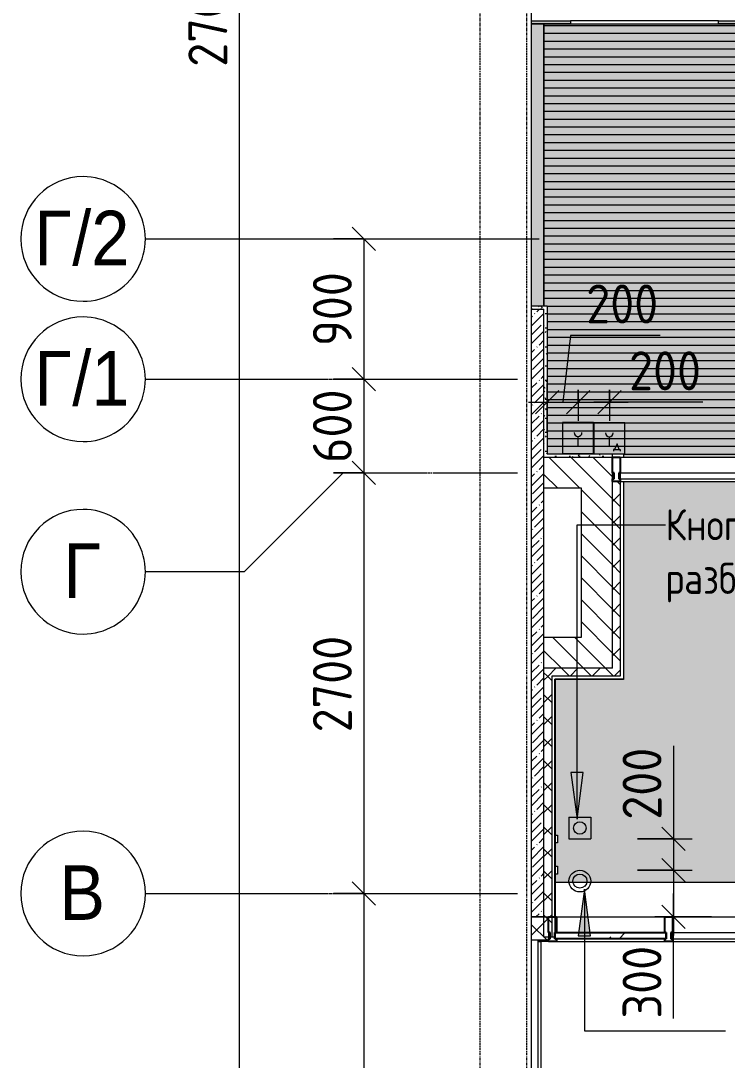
# Model space of a CAD drawing. Header units: millimetres. Extents: x 81610 to 276841, y -8553 to 29000.
# Drawn here: x 81610 to 86147, y 6730 to 13400 of the extents above; entities that cross this region are included whole.
import ezdxf

# ---------------------------------------------------------------- set-up
doc = ezdxf.new("R2010")
doc.units = ezdxf.units.MM
doc.linetypes.add('Осевая', pattern=[31.75, 6.35, -4.7625, 15.875, -4.7625])
for name, color, linetype, lineweight in [('A-ANNO-DIMS', 7, 'Continuous', 9), ('A-ANNO-DIMS-100', 7, 'Continuous', 9), ('A-ANNO-NOTE', 7, 'Continuous', 9), ('A-CLNG-PATT', 7, 'Continuous', 9), ('A-DETL-GENF', 7, 'Continuous', 9), ('A-GLAZ-CURT', 7, 'Continuous', 9), ('A-GLAZ-CURT-1', 7, 'Continuous', 25), ('A-GLAZ-CWMG', 7, 'Continuous', 9), ('A-GLAZ-CWMG-1', 7, 'Continuous', 25), ('A-WALL', 7, 'Continuous', 9), ('I-WALL', 7, 'Continuous', 9), ('Q-SPCQ', 7, 'Continuous', 9), ('Оси', 7, 'Continuous', 9), ('Оси-1', 7, 'Continuous', 20), ('Оси-2', 7, 'Осевая', 9)]:
    doc.layers.add(name, color=color, linetype=linetype, lineweight=lineweight)
for name, color, linetype, lineweight, true_color in [('A-CLNG-1', 7, 'Continuous', 9, 0xeaeaea), ('A-WALL-1', 7, 'Continuous', 9, 0x3c3c3c), ('A-WALL-2', 7, 'Continuous', 9, 0x535353), ('A-WALL-FNSH-1', 7, 'Continuous', 9, 0x3c3c3c), ('G-ANNO-TEXT-1', 7, 'Continuous', 9, 0x3c3c3c), ('I-WALL-1', 7, 'Continuous', 9, 0x535353), ('Q-SPCQ-3', 7, 'Continuous', 9, 0x008040), ('Q-SPCQ-4', 1, 'Continuous', 9, 0xff0000)]:
    doc.layers.add(name, color=color, linetype=linetype, lineweight=lineweight, true_color=true_color)
doc.layers.add('A-CLNG-PATT-1', color=7, linetype='Continuous', lineweight=9, transparency=1)
doc.styles.add('Arial', font='arial.ttf', dxfattribs={"width": 0.9, "height": 350})
doc.styles.add('GOST Common_1', font='GOST_Common.ttf', dxfattribs={"width": 0.9, "height": 200})
doc.styles.add('ISOCPEUR', font='isocpeur.ttf', dxfattribs={"width": 0.9, "height": 250})
doc.dimstyles.new('ISO-2_5_0_9К_БОЛЬШОЙ', dxfattribs={"dimscale": 304.8, "dimtxt": 248.995294, "dimasz": 0.492126, "dimexe": 0.393701, "dimexo": 0.984252, "dimgap": 0, "dimtad": 1, "dimdec": 0, "dimrnd": 10, "dimzin": 0, "dimdsep": 46, "dimtxsty": 'ISOCPEUR', "dimblk1": 'OBLIQUE', "dimblk2": 'OBLIQUE', "dimsah": 1, "dimcen": 0.09, "dimdle": 0.393701, "dimazin": 0, "dimtfac": 1, "dimtdec": 4, "dimtix": 1, "dimtmove": 0, "dimatfit": 3, "dimfxl": 1, "dimtvp": 1, "dimtolj": 1, "dimtzin": 0, "dimarcsym": 2})
doc.dimstyles.new('ISO-2_5_0_9К_БОЛЬШОЙ_1', dxfattribs={"dimscale": 304.8, "dimtxt": 248.995294, "dimasz": 0.492126, "dimexe": 0.393701, "dimexo": 0.984252, "dimgap": 0, "dimtad": 1, "dimdec": 0, "dimrnd": 10, "dimzin": 0, "dimdsep": 46, "dimtxsty": 'ISOCPEUR', "dimblk1": 'OBLIQUE', "dimblk2": 'OBLIQUE', "dimsah": 1, "dimcen": 0.09, "dimdle": 0.393701, "dimazin": 0, "dimtfac": 1, "dimtdec": 4, "dimtix": 1, "dimtmove": 1, "dimatfit": 3, "dimfxl": 1, "dimtvp": 1, "dimtolj": 1, "dimtzin": 0, "dimarcsym": 2})
pattern_1 = [(45, (0, 0), (-70.71068, 70.71068), []), (135, (0, 0), (-70.71068, -70.71068), [])]
pattern_2 = [(135, (0, 0), (-70.71068, -70.71068), [])]
pattern_3 = [(0, (0, 0), (121.92, 30.48), [10.058, -81.382, 10.058, -81.382, -487.68]), (0, (0, 0), (121.92, 30.48), [-182.88, 10.058, -172.822, 10.058, -81.382, -213.36]), (0, (0, 0), (121.92, 30.48), [-457.2, 10.058, -50.902, 10.058, -142.342]), (120, (45.72, 15.24), (-87.356454, 90.345817), [10.058, -81.382, 10.058, -81.382, -487.68]), (120, (45.72, 15.24), (-87.356454, 90.345817), [-182.88, 10.058, -172.822, 10.058, -81.382, -213.36]), (120, (45.72, 15.24), (-87.356454, 90.345817), [-457.2, 10.058, -50.902, 10.058, -142.342]), (240, (60.96, 76.2), (-34.563546, -120.825817), [10.058, -81.382, 10.058, -81.382, -487.68]), (240, (60.96, 76.2), (-34.563546, -120.825817), [-182.88, 10.058, -172.822, 10.058, -81.382, -213.36]), (240, (60.96, 76.2), (-34.563546, -120.825817), [-457.2, 10.058, -50.902, 10.058, -142.342])]

# ---------------------------------------------------------------- blocks, each defined once
blk = doc.blocks.new('Системная панель - Стекло - 40мм-24251897-Сводный план потолков 1 этажа в осях 23-33')
at = {"layer": 'A-GLAZ-CURT'}
h = blk.add_hatch(dxfattribs=at)
h.set_pattern_fill('FP_8', color=256, style=0, pattern_type=2)
h.set_pattern_definition([(45, (-85497.5, -7410), (-282.8427, 282.8427), [200, -600]), (45, (-85697.5, -7510), (-282.8427, 282.8427), [600, -200]), (45, (-85297.5, -7610), (-282.8427, 282.8427), [200, -600])])
h.paths.add_polyline_path([(357.5, 0), (357.5, 40), (-357.5, 40), (-357.5, 0), (-199.9, 0)])
at = {"layer": 'A-GLAZ-CURT-1'}
for p, q in [((-357.5, 0), (-357.5, 40)), ((-357.5, 40), (357.5, 40)), ((357.5, 0), (-357.5, 0)), ((357.5, 40), (357.5, 0))]:
    blk.add_line(p, q, dxfattribs=at)
blk = doc.blocks.new('Прямоугольный импост - Импост структурный с накладкой - 160мм-24251896-Сводный план потолков 1 этажа в осях 23-33')
at = {"layer": 'A-GLAZ-CWMG'}
for p, q in [((85050, 7650), (85745, 7650)), ((85050, 7493), (85745, 7493))]:
    blk.add_line(p, q, dxfattribs=at)
blk = doc.blocks.new('Прямоугольный импост - Импост структурный с накладкой - 160мм-18691755-Сводный план потолков 1 этажа в осях 23-33')
at = {"layer": 'A-GLAZ-CWMG-1'}
for p, q in [((25, 17), (-25, 17)), ((-25, 17), (-25, 0)), ((-25, 0), (-15, 0)), ((-15, 0), (-15, -40)), ((15, 0), (25, 0)), ((15, -40), (15, 0)), ((25, 0), (25, 17)), ((-15, -40), (-25, -40)), ((-25, -40), (-25, -140)), ((25, -40), (15, -40)), ((25, -140), (25, -40)), ((-25, -140), (25, -140))]:
    blk.add_line(p, q, dxfattribs=at)
blk = doc.blocks.new('Прямоугольный импост - Импост структурный с накладкой - 160мм Темный-32348142-Сводный план потолков 1 этажа в осях 23-33')
at = {"layer": 'A-GLAZ-CWMG-1'}
for p, q in [((-50, 0), (-50, 17)), ((-50, 17), (0, 17)), ((-40, 0), (-50, 0)), ((-40, -40), (-40, 0)), ((0, 0), (-10, 0)), ((-10, 0), (-10, -40)), ((0, 17), (0, 0)), ((-50, -140), (-50, -40)), ((-50, -40), (-40, -40)), ((-10, -40), (0, -40)), ((0, -40), (0, -140)), ((0, -140), (-50, -140))]:
    blk.add_line(p, q, dxfattribs=at)
blk = doc.blocks.new('Прямоугольный импост - Импост структурный с накладкой - 160мм-22875598-Сводный план потолков 1 этажа в осях 23-33')
at = {"layer": 'A-GLAZ-CWMG-1'}
for p, q in [((-50, 0), (-50, 17)), ((-50, 17), (0, 17)), ((-40, 0), (-50, 0)), ((-40, -40), (-40, 0)), ((0, 0), (-10, 0)), ((-10, 0), (-10, -40)), ((0, 17), (0, 0)), ((-50, -140), (-50, -40)), ((-50, -40), (-40, -40)), ((-10, -40), (0, -40)), ((0, -40), (0, -140)), ((0, -140), (-50, -140))]:
    blk.add_line(p, q, dxfattribs=at)
blk = doc.blocks.new('Прямоугольный импост - Импост структурный с накладкой - 160мм-20605314-Сводный план потолков 1 этажа в осях 23-33')
at = {"layer": 'A-GLAZ-CWMG'}
for p, q in [((85795, 7650), (87845, 7650)), ((85795, 7550), (85795, 7510)), ((85795, 7550), (87845, 7550)), ((87845, 7510), (87845, 7550)), ((85795, 7510), (87845, 7510)), ((85795, 7493), (87845, 7493))]:
    blk.add_line(p, q, dxfattribs=at)
blk = doc.blocks.new('Прямоугольный импост - Импост структурный с накладкой - 160мм Темный-32424194-Сводный план потолков 1 этажа в осях 23-33')
at = {"layer": 'A-GLAZ-CWMG'}
for p, q in [((85460, 10600), (87510, 10600)), ((85460, 10500), (85460, 10460)), ((85460, 10500), (87510, 10500)), ((87510, 10460), (87510, 10500)), ((85460, 10460), (87510, 10460)), ((85480, 10443), (87510, 10443))]:
    blk.add_line(p, q, dxfattribs=at)
blk = doc.blocks.new('Кнопка выхода - Кнопка выхода-29705805-Сводный план потолков 1 этажа в осях 23-33')
at = {"layer": 'Q-SPCQ-3'}
for p, q in [((100, 15.5), (150, 15.5)), ((100, 0.5), (100, 15.5)), ((150, 0.5), (100, 0.5)), ((150, 15.5), (150, 0.5))]:
    blk.add_line(p, q, dxfattribs=at)
for radius in [70, 45]:
    blk.add_circle((195, 160), radius, dxfattribs=at)
blk = doc.blocks.new('Кнопка аварийной разблокировки двери - Тип 1-29506767-Сводный план потолков 1 этажа в осях 23-33')
at = {"layer": 'Q-SPCQ-3'}
for p, q in [((-15, 230), (125, 230)), ((-15, 90), (-15, 230)), ((125, 90), (125, 230)), ((-15, 90), (125, 90)), ((100, 15.5), (150, 15.5)), ((100, 0.5), (100, 15.5)), ((150, 0.5), (100, 0.5)), ((150, 15.5), (150, 0.5))]:
    blk.add_line(p, q, dxfattribs=at)
blk.add_circle((55, 160), 40, dxfattribs=at)
blk = doc.blocks.new('Дистанционный пожарный извещатель - Монтируемые на перекрытии-30348713-Сводный план потолков 1 этажа в осях 23-33')
at = {"layer": 'Q-SPCQ'}
for p, q in [((0, 200), (-200, 200)), ((-200, 200), (-200, 0)), ((0, 0), (0, 200)), ((-100, 50), (-100, 110)), ((-200, 0), (0, 0)), ((-72.6, 28.2), (-72.6, 18.2)), ((-66.8, 28.2), (-72.6, 28.2)), ((-49.9, 64.5), (-66.8, 28.2)), ((-66.8, 28.2), (-36.8, 28.2)), ((-36.8, 28.2), (-49.9, 64.5)), ((-36.8, 28.2), (-31.8, 28.2)), ((-31.8, 28.2), (-31.8, 18.2))]:
    blk.add_line(p, q, dxfattribs=at)
blk.add_arc((-100, 135), 25, 180, 360, dxfattribs=at)
blk = doc.blocks.new('Извещатель пожарный ручной - Монтируемые на перекрытии-30340863-Сводный план потолков 1 этажа в осях 23-33')
at = {"layer": 'Q-SPCQ'}
for p, q in [((0, 200), (-200, 200)), ((-200, 200), (-200, 0)), ((0, 0), (0, 200)), ((-100, 50), (-100, 110)), ((-200, 0), (0, 0))]:
    blk.add_line(p, q, dxfattribs=at)
blk.add_arc((-100, 135), 25, 180, 360, dxfattribs=at)
blk = doc.blocks.new('DET_L_Линия разрыва - М100-30654842-Сводный план потолков 1 этажа в осях 23-33')
at = {"layer": 'A-DETL-GENF'}
blk.add_line((24079.7, 0), (12339.9, 0), dxfattribs=at)
blk = doc.blocks.new('Ось сетки - D8-29747960-Сводный план потолков 1 этажа в осях 23-33')
at = {"layer": 'Оси-1'}
for start, end in [(360, 180), (180, 360)]:
    blk.add_arc((0, 0), 4, start, end, dxfattribs=at)
blk = doc.blocks.new('DIMBLOCK17-Сводный план потолков 1 этажа в осях 23-33')
at = {"layer": 'A-ANNO-DIMS-100', "lineweight": 20}
for p, q in [((83812.7, 12000), (83737.7, 12075)), ((83812.7, 12000), (83887.7, 11925)), ((83812.7, 11100), (83737.7, 11175)), ((83812.7, 11100), (83887.7, 11025))]:
    blk.add_line(p, q, dxfattribs=at)
at = {"layer": 'A-ANNO-DIMS-100'}
for p, q in [((83618.7, 12000), (83932.7, 12000)), ((83812.7, 12000), (83618.7, 12000)), ((83812.7, 12000), (83812.7, 11100)), ((83618.7, 11100), (83932.7, 11100)), ((83812.7, 11100), (83618.7, 11100))]:
    blk.add_line(p, q, dxfattribs=at)
at = {"layer": 'A-ANNO-DIMS-100', "color": 0, "insert": (83486, 11313), "char_height": 250, "width": 568.858, "attachment_point": 1, "rotation": 90, "line_spacing_factor": 1.149209, "style": 'ISOCPEUR'}
blk.add_mtext('900', dxfattribs=at)
blk = doc.blocks.new('_Oblique')
at = {"color": 0, "linetype": 'ByBlock', "lineweight": -2}
blk.add_line((-0.5, -0.5), (0.5, 0.5), dxfattribs=at)
blk = doc.blocks.new('DIMBLOCK18-Сводный план потолков 1 этажа в осях 23-33')
at = {"layer": 'A-ANNO-DIMS-100', "lineweight": 20}
for p, q in [((83812.7, 11100), (83737.7, 11175)), ((83812.7, 11100), (83887.7, 11025)), ((83812.7, 10500), (83737.7, 10575)), ((83812.7, 10500), (83887.7, 10425))]:
    blk.add_line(p, q, dxfattribs=at)
at = {"layer": 'A-ANNO-DIMS-100'}
for p, q in [((83618.7, 11100), (83932.7, 11100)), ((83812.7, 11100), (83618.7, 11100)), ((83812.7, 11100), (83812.7, 10500)), ((83618.7, 10500), (83932.7, 10500)), ((83812.7, 10500), (83618.7, 10500))]:
    blk.add_line(p, q, dxfattribs=at)
at = {"layer": 'A-ANNO-DIMS-100', "color": 0, "insert": (83486, 10563), "char_height": 250, "width": 568.858, "attachment_point": 1, "rotation": 90, "line_spacing_factor": 1.149209, "style": 'ISOCPEUR'}
blk.add_mtext('600', dxfattribs=at)
blk = doc.blocks.new('DIMBLOCK19-Сводный план потолков 1 этажа в осях 23-33')
at = {"layer": 'A-ANNO-DIMS-100', "lineweight": 20}
for p, q in [((83812.7, 10500), (83737.7, 10575)), ((83812.7, 10500), (83887.7, 10425)), ((83812.7, 7800), (83737.7, 7875)), ((83812.7, 7800), (83887.7, 7725))]:
    blk.add_line(p, q, dxfattribs=at)
at = {"layer": 'A-ANNO-DIMS-100'}
for p, q in [((83618.7, 10500), (83932.7, 10500)), ((83812.7, 10500), (83618.7, 10500)), ((83812.7, 10500), (83812.7, 7800)), ((83618.7, 7800), (83932.7, 7800)), ((83812.7, 7800), (83618.7, 7800))]:
    blk.add_line(p, q, dxfattribs=at)
at = {"layer": 'A-ANNO-DIMS-100', "color": 0, "insert": (83486, 8834), "char_height": 250, "width": 758.478, "attachment_point": 1, "rotation": 90, "line_spacing_factor": 1.149209, "style": 'ISOCPEUR'}
blk.add_mtext('2700', dxfattribs=at)
blk = doc.blocks.new('DIMBLOCK20-Сводный план потолков 1 этажа в осях 23-33')
at = {"layer": 'A-ANNO-DIMS-100', "lineweight": 20}
for p, q in [((83812.7, 7800), (83737.7, 7875)), ((83812.7, 7800), (83887.7, 7725)), ((83812.7, 3600), (83737.7, 3675)), ((83812.7, 3600), (83887.7, 3525))]:
    blk.add_line(p, q, dxfattribs=at)
at = {"layer": 'A-ANNO-DIMS-100'}
for p, q in [((83618.7, 7800), (83932.7, 7800)), ((83812.7, 7800), (83618.7, 7800)), ((83812.7, 7800), (83812.7, 3600)), ((83618.7, 3600), (83932.7, 3600)), ((83812.7, 3600), (83618.7, 3600))]:
    blk.add_line(p, q, dxfattribs=at)
at = {"layer": 'A-ANNO-DIMS-100', "color": 0, "insert": (83486, 5372), "char_height": 250, "width": 787.208, "attachment_point": 1, "rotation": 90, "line_spacing_factor": 1.149209, "style": 'ISOCPEUR'}
blk.add_mtext('4200', dxfattribs=at)
blk = doc.blocks.new('DIMBLOCK23-Сводный план потолков 1 этажа в осях 23-33')
at = {"layer": 'A-ANNO-DIMS-100'}
for p, q in [((83012.7, 27120), (83012.7, -120)), ((82818.7, 27000), (83132.7, 27000)), ((83012.7, 27000), (82818.7, 27000)), ((82818.7, 0), (83132.7, 0)), ((83012.7, 0), (82818.7, 0))]:
    blk.add_line(p, q, dxfattribs=at)
at = {"layer": 'A-ANNO-DIMS-100', "lineweight": 20}
for p, q in [((83012.7, 27000), (82937.7, 27075)), ((83012.7, 27000), (83087.7, 26925)), ((83012.7, 0), (82937.7, 75)), ((83012.7, 0), (83087.7, -75))]:
    blk.add_line(p, q, dxfattribs=at)
at = {"layer": 'A-ANNO-DIMS-100', "color": 0, "insert": (82686, 13105), "char_height": 250, "width": 948.097, "attachment_point": 1, "rotation": 90, "line_spacing_factor": 1.149209, "style": 'ISOCPEUR'}
blk.add_mtext('27000', dxfattribs=at)
blk = doc.blocks.new('DIMBLOCK39-Сводный план потолков 1 этажа в осях 23-33')
at = {"layer": 'A-ANNO-DIMS-100'}
for p, q in [((85801.3, 8747.6), (85801.3, 8173.6)), ((85801.3, 8270), (85801.3, 7950)), ((85570.5, 8150), (85921.3, 8150)), ((85801.3, 8150), (85570.5, 8150)), ((85801.3, 8173.6), (85801.3, 8050)), ((85570.5, 7950), (85921.3, 7950)), ((85801.3, 7950), (85570.5, 7950))]:
    blk.add_line(p, q, dxfattribs=at)
at = {"layer": 'A-ANNO-DIMS-100', "lineweight": 20}
for p, q in [((85801.3, 8150), (85726.3, 8225)), ((85801.3, 8150), (85876.3, 8075)), ((85801.3, 7950), (85726.3, 8025)), ((85801.3, 7950), (85876.3, 7875))]:
    blk.add_line(p, q, dxfattribs=at)
at = {"layer": 'A-ANNO-DIMS-100', "color": 0, "insert": (85474.6, 8273.6), "char_height": 250, "width": 568.858, "attachment_point": 1, "rotation": 90, "line_spacing_factor": 1.149209, "style": 'ISOCPEUR'}
blk.add_mtext('200', dxfattribs=at)
blk = doc.blocks.new('DIMBLOCK40-Сводный план потолков 1 этажа в осях 23-33')
at = {"layer": 'A-ANNO-DIMS-100', "lineweight": 20}
for p, q in [((85801.3, 7950), (85726.3, 8025)), ((85801.3, 7950), (85876.3, 7875)), ((85801.3, 7650), (85726.3, 7725)), ((85801.3, 7650), (85876.3, 7575))]:
    blk.add_line(p, q, dxfattribs=at)
at = {"layer": 'A-ANNO-DIMS-100'}
for p, q in [((85570.5, 7950), (85921.3, 7950)), ((85801.3, 7950), (85570.5, 7950)), ((85801.3, 7950), (85801.3, 7530)), ((85801.3, 7571.7), (85801.3, 7800)), ((86045, 7650), (85681.3, 7650)), ((85801.3, 7650), (86045, 7650)), ((85801.3, 6997.6), (85801.3, 7571.7))]:
    blk.add_line(p, q, dxfattribs=at)
at = {"layer": 'A-ANNO-DIMS-100', "color": 0, "insert": (85474.6, 6997.6), "char_height": 250, "width": 568.858, "attachment_point": 1, "rotation": 90, "line_spacing_factor": 1.149209, "style": 'ISOCPEUR'}
blk.add_mtext('300', dxfattribs=at)
blk = doc.blocks.new('DIMBLOCK66-Сводный план потолков 1 этажа в осях 23-33')
at = {"layer": 'A-ANNO-DIMS-100'}
for p, q in [((85141.2, 11381.2), (85090, 10952.4)), ((85715.2, 11381.2), (85141.2, 11381.2)), ((84991, 10758.5), (84991, 11072.4)), ((85188.9, 11032.8), (85188.9, 10832.4)), ((85188.9, 10952.4), (85188.9, 11032.8)), ((84871, 10952.4), (85188.9, 10952.4)), ((84991, 10952.4), (84991, 10758.5))]:
    blk.add_line(p, q, dxfattribs=at)
at = {"layer": 'A-ANNO-DIMS-100', "lineweight": 20}
for p, q in [((84991, 10952.4), (85066, 11027.4)), ((85188.9, 10952.4), (85263.9, 11027.4)), ((84991, 10952.4), (84916, 10877.4)), ((85188.9, 10952.4), (85113.9, 10877.4))]:
    blk.add_line(p, q, dxfattribs=at)
at = {"layer": 'A-ANNO-DIMS-100', "color": 0, "insert": (85241.2, 11707.8), "char_height": 250, "width": 568.858, "attachment_point": 1, "line_spacing_factor": 1.149209, "style": 'ISOCPEUR'}
blk.add_mtext('200', dxfattribs=at)
blk = doc.blocks.new('DIMBLOCK67-Сводный план потолков 1 этажа в осях 23-33')
at = {"layer": 'A-ANNO-DIMS-100'}
for p, q in [((85188.9, 11032.8), (85188.9, 10832.4)), ((85188.9, 10952.4), (85188.9, 11032.8)), ((85390, 11031), (85390, 10832.4)), ((85390, 10952.4), (85390, 11031)), ((85188.9, 10952.4), (85510, 10952.4)), ((85416.3, 10952.4), (85289.5, 10952.4)), ((85990.3, 10952.4), (85416.3, 10952.4))]:
    blk.add_line(p, q, dxfattribs=at)
at = {"layer": 'A-ANNO-DIMS-100', "lineweight": 20}
for p, q in [((85188.9, 10952.4), (85263.9, 11027.4)), ((85390, 10952.4), (85465, 11027.4)), ((85188.9, 10952.4), (85113.9, 10877.4)), ((85390, 10952.4), (85315, 10877.4))]:
    blk.add_line(p, q, dxfattribs=at)
at = {"layer": 'A-ANNO-DIMS-100', "color": 0, "insert": (85516.3, 11279), "char_height": 250, "width": 568.858, "attachment_point": 1, "line_spacing_factor": 1.149209, "style": 'ISOCPEUR'}
blk.add_mtext('200', dxfattribs=at)

msp = doc.modelspace()

# ---------------------------------------------------------------- hatches: boundary and pattern name
at = {"layer": 'A-ANNO-NOTE'}
msp.add_hatch(color=256, dxfattribs=at).paths.add_polyline_path([(87520, 10600), (89250, 10600), (89250, 10621), (97398, 10621), (97398, 11341), (98479, 11341), (98479, 13379), (95775, 13379), (95775, 13359), (95675, 13359), (95675, 13379), (94850, 13379), (94850, 13359), (94750, 13359), (94750, 13379), (84970, 13379), (84970, 11570.5), (84991, 11570.5), (84991, 10621), (85480, 10621), (85480, 10600), (87510, 10600)])
at = {"layer": 'A-CLNG-PATT'}
h = msp.add_hatch(dxfattribs=at)
h.set_pattern_fill('FP_37', color=256, style=0, pattern_type=2)
h.set_pattern_definition([(0, (91724.5, 11919.5), (0, -50), [])])
h.paths.add_polyline_path([(87520, 10600), (89250, 10600), (89250, 10621), (97398, 10621), (97398, 11341), (98479, 11341), (98479, 13379), (95775, 13379), (95775, 13359), (95675, 13359), (95675, 13379), (94850, 13379), (94850, 13359), (94750, 13359), (94750, 13379), (84970, 13379), (84970, 11570.5), (84991, 11570.5), (84991, 10621), (85480, 10621), (85480, 10600), (87510, 10600)])
h.paths.add_polyline_path([(98303.1, 12161.5), (98254.9, 12161.5), (98208.1, 12173), (98165.4, 12195.4), (98129.3, 12227.4), (98101.9, 12267.1), (98084.8, 12312.1), (98079, 12360), (98084.8, 12407.9), (98101.9, 12452.9), (98129.3, 12492.6), (98165.4, 12524.6), (98208.1, 12547), (98254.9, 12558.5), (98303.1, 12558.5), (98349.9, 12547), (98392.6, 12524.6), (98428.7, 12492.6), (98456.1, 12452.9), (98473.2, 12407.9), (98479, 12360), (98473.2, 12312.1), (98456.1, 12267.1), (98428.7, 12227.4), (98392.6, 12195.4), (98349.9, 12173)])
h.paths.add_polyline_path([(87409.2, 12969.5), (87361.3, 12975.3), (87316.3, 12992.4), (87276.6, 13019.8), (87244.6, 13055.9), (87222.2, 13098.6), (87210.7, 13145.4), (87210.7, 13193.6), (87222.2, 13240.4), (87244.6, 13283.1), (87276.6, 13319.2), (87316.3, 13346.6), (87361.3, 13363.7), (87409.2, 13369.5), (87457.1, 13363.7), (87502.1, 13346.6), (87541.8, 13319.2), (87573.8, 13283.1), (87596.2, 13240.4), (87607.7, 13193.6), (87607.7, 13145.4), (87596.2, 13098.6), (87573.8, 13055.9), (87541.8, 13019.8), (87502.1, 12992.4), (87457.1, 12975.3)])
at = {"layer": 'A-CLNG-PATT-1'}
for points in [[(84970, 11570), (84970, 13380), (84890.7, 13380), (84890.7, 11570), (84969.6, 11570)], [(89249, 7870), (89249, 10443), (85481, 10443), (85481, 9174), (85041, 9174), (85041, 8175), (85056, 8175), (85056, 8125), (85041, 8125), (85041, 7975), (85056, 7975), (85056, 7925), (85041, 7925), (85041, 7870), (89237.8, 7870)]]:
    msp.add_hatch(color=256, dxfattribs=at).paths.add_polyline_path(points)
h = msp.add_hatch(color=256, dxfattribs=at)
h.paths.add_polyline_path([(87520, 10600), (89250, 10600), (89250, 10621), (97398, 10621), (97398, 11341), (98479, 11341), (98479, 13379), (95775, 13379), (95775, 13359), (95675, 13359), (95675, 13379), (94850, 13379), (94850, 13359), (94750, 13359), (94750, 13379), (84970, 13379), (84970, 11570.5), (84991, 11570.5), (84991, 10621), (85480, 10621), (85480, 10600), (87510, 10600)])
h.paths.add_polyline_path([(98303.1, 12161.5), (98254.9, 12161.5), (98208.1, 12173), (98165.4, 12195.4), (98129.3, 12227.4), (98101.9, 12267.1), (98084.8, 12312.1), (98079, 12360), (98084.8, 12407.9), (98101.9, 12452.9), (98129.3, 12492.6), (98165.4, 12524.6), (98208.1, 12547), (98254.9, 12558.5), (98303.1, 12558.5), (98349.9, 12547), (98392.6, 12524.6), (98428.7, 12492.6), (98456.1, 12452.9), (98473.2, 12407.9), (98479, 12360), (98473.2, 12312.1), (98456.1, 12267.1), (98428.7, 12227.4), (98392.6, 12195.4), (98349.9, 12173)])
h.paths.add_polyline_path([(87409.2, 12969.5), (87361.3, 12975.3), (87316.3, 12992.4), (87276.6, 13019.8), (87244.6, 13055.9), (87222.2, 13098.6), (87210.7, 13145.4), (87210.7, 13193.6), (87222.2, 13240.4), (87244.6, 13283.1), (87276.6, 13319.2), (87316.3, 13346.6), (87361.3, 13363.7), (87409.2, 13369.5), (87457.1, 13363.7), (87502.1, 13346.6), (87541.8, 13319.2), (87573.8, 13283.1), (87596.2, 13240.4), (87607.7, 13193.6), (87607.7, 13145.4), (87596.2, 13098.6), (87573.8, 13055.9), (87541.8, 13019.8), (87502.1, 12992.4), (87457.1, 12975.3)])
h = msp.add_hatch(color=256, dxfattribs=at)
h.paths.add_polyline_path([(89249, 7870), (89250, 7870), (89249, 10443), (85480, 10443), (85480, 9175), (85040, 9174), (85041, 7870), (89237.8, 7870)])
h.paths.add_polyline_path([(85056, 7925), (85041, 7925), (85041, 7975), (85056, 7975)])
h.paths.add_polyline_path([(85041, 8125), (85041, 8175), (85056, 8175), (85056, 8125)])
at = {"layer": 'A-WALL'}
h = msp.add_hatch(dxfattribs=at)
h.set_pattern_fill('FP_5', color=256, style=0, pattern_type=2)
h.set_pattern_definition(pattern_1)
h.paths.add_polyline_path([(89207, 7500), (89210, 7500), (89210, 7650), (89180, 7650), (89180, 7500), (89202, 7500)])
h.paths.add_polyline_path([(84930, 7500), (85000, 7500), (85000, 7650), (84890.7, 7650), (84890.7, 7500)])
at = {"layer": 'G-ANNO-TEXT-1'}
for points in [[(85182, 8276.8), (85221.5, 8576.8), (85142.5, 8576.8)], [(85229.1, 7828.9), (85189.6, 7528.9), (85268.6, 7528.9)]]:
    msp.add_hatch(color=256, dxfattribs=at).paths.add_polyline_path(points)
at = {"layer": 'I-WALL'}
h = msp.add_hatch(dxfattribs=at)
h.set_pattern_fill('FP_31', color=256, style=0, pattern_type=2)
h.set_pattern_definition(pattern_3)
h.paths.add_polyline_path([(97800, 13380), (97800, 13400), (97520, 13400), (97520, 13380)])
h.paths.add_polyline_path([(96644.8, 13380), (96820, 13380), (96820, 13400), (96450, 13400), (96450, 13380)])
h.paths.add_polyline_path([(94480, 13380), (95000, 13380), (95000, 13400), (94480, 13400)])
h.paths.add_polyline_path([(91300, 13380), (91300, 13400), (89360, 13400), (89360, 13380), (89911.1, 13380)])
h.paths.add_polyline_path([(92250, 13380), (93030, 13380), (93030, 13400), (92250, 13400)])
h.paths.add_polyline_path([(88410, 13380), (88410, 13400), (88200, 13400), (88200, 13380)])
h.paths.add_polyline_path([(86618.4, 13380), (86618.4, 13400), (86090, 13400), (86090, 13380)])
h.paths.add_polyline_path([(87500, 13380), (87500, 13400), (87318.4, 13400), (87318.4, 13380)])
h.paths.add_polyline_path([(84890.7, 13380), (85140, 13380), (85140, 13400), (84890.7, 13400), (84890.7, 13397.9)])
h = msp.add_hatch(dxfattribs=at)
h.set_pattern_fill('FP_31', color=256, style=0, pattern_type=2)
h.set_pattern_definition(pattern_3)
h.paths.add_polyline_path([(84970, 11550), (84970, 11570), (84890.7, 11570), (84890.7, 11550)])
h = msp.add_hatch(dxfattribs=at)
h.set_pattern_fill('FP_2', color=256, style=0, pattern_type=2)
h.set_pattern_definition([(45, (0, 0), (-57.02463, 57.02463), []), (45, (57.025, 0), (-57.02463, 57.02463), [100.806, -20.161, 3.353, -16.808])])
h.paths.add_polyline_path([(84970, 7650), (84970, 11550), (84890.7, 11550), (84890.7, 7650)])
h = msp.add_hatch(dxfattribs=at)
h.set_pattern_fill('FP_31', color=256, style=0, pattern_type=2)
h.set_pattern_definition(pattern_3)
h.paths.add_polyline_path([(84990, 10600), (84990, 11570), (84970, 11570), (84970, 10600)])
h = msp.add_hatch(dxfattribs=at)
h.set_pattern_fill('FP_31', color=256, style=0, pattern_type=2)
h.set_pattern_definition(pattern_3)
h.paths.add_polyline_path([(85197.6, 10600), (85410, 10600), (85410, 10620), (84990, 10620), (84990, 10600)])
h = msp.add_hatch(dxfattribs=at)
h.set_pattern_fill('FP_4', color=256, style=0, pattern_type=2)
h.set_pattern_definition(pattern_2)
h.paths.add_polyline_path([(85210, 10400), (85410, 10400), (85410, 10600), (84970, 10600), (84970, 10400), (85197.6, 10400)])
h = msp.add_hatch(dxfattribs=at)
h.set_pattern_fill('FP_5', color=256, style=0, pattern_type=2)
h.set_pattern_definition(pattern_1)
h.paths.add_polyline_path([(85460, 9195), (85460, 10443), (85410, 10443), (85410, 9195)])
h = msp.add_hatch(dxfattribs=at)
h.set_pattern_fill('FP_4', color=256, style=0, pattern_type=2)
h.set_pattern_definition(pattern_2)
h.paths.add_polyline_path([(85210, 9245), (85410, 9245), (85410, 10400), (85210, 10400), (85210, 9445)])
h = msp.add_hatch(dxfattribs=at)
h.set_pattern_fill('FP_4', color=256, style=0, pattern_type=2)
h.set_pattern_definition(pattern_2)
h.paths.add_polyline_path([(85210, 9245), (85210, 9445), (84970, 9445), (84970, 9245)])
h = msp.add_hatch(dxfattribs=at)
h.set_pattern_fill('FP_5', color=256, style=0, pattern_type=2)
h.set_pattern_definition(pattern_1)
h.paths.add_polyline_path([(85410, 9195), (85410, 9245), (84970, 9245), (84970, 9195), (85020, 9195)])
h = msp.add_hatch(dxfattribs=at)
h.set_pattern_fill('FP_5', color=256, style=0, pattern_type=2)
h.set_pattern_definition(pattern_1)
h.paths.add_polyline_path([(85020, 7520), (85020, 9195), (84970, 9195), (84970, 7520)])

# ---------------------------------------------------------------- linework, layer by layer
at = {"layer": 'A-ANNO-NOTE'}
for p, q in [((94750, 13379), (84970, 13379)), ((84970, 13379), (84970, 11570.5)), ((84970, 11570.5), (84991, 11570.5)), ((84991, 11570.5), (84991, 10621)), ((84991, 10621), (85480, 10621)), ((85480, 10621), (85480, 10600)), ((85480, 10600), (87510, 10600))]:
    msp.add_line(p, q, dxfattribs=at)
at = {"layer": 'A-CLNG-1'}
for p, q in [((84970, 13380), (84890.7, 13380)), ((94750, 13379), (84970, 13379)), ((84890.7, 11570), (84970, 11570)), ((84970, 11570.5), (84991, 11570.5)), ((84991, 10621), (85480, 10621)), ((85480, 10621), (85480, 10600)), ((85041, 9174), (85041, 8175))]:
    msp.add_line(p, q, dxfattribs=at)
at = {"layer": 'A-WALL'}
for p, q in [((85140, 13380), (84970, 13380)), ((86618.4, 13380), (86090, 13380)), ((84990, 11570), (84990, 10620)), ((85410, 10620), (84990, 10620)), ((85460, 10443), (85460, 9195)), ((85460, 9195), (85020, 9195)), ((85020, 9195), (85020, 7520)), ((85410, 9175), (85040, 9175)), ((85040, 7650), (85040, 9175)), ((85000, 7500), (84890.7, 7500)), ((84930, 7500), (84930, 3320)), ((85000, 7497), (84930, 7497)), ((84930, 7492), (84950, 7492))]:
    msp.add_line(p, q, dxfattribs=at)
at = {"layer": 'A-WALL-1'}
for p, q in [((84890.7, 13400), (85140, 13400)), ((85140, 13400), (85140, 13380)), ((86090, 13380), (86090, 13400)), ((86090, 13400), (86618.4, 13400)), ((84890.7, 11550), (84970, 11550)), ((84970, 11570), (84990, 11570)), ((84970, 9245), (84970, 11550)), ((85410, 9245), (85410, 10620)), ((84970, 10600), (85410, 10600)), ((85410, 10443), (85460, 10443)), ((85210, 10400), (84970, 10400)), ((85210, 9445), (85210, 10400)), ((84970, 9445), (85210, 9445)), ((85410, 9245), (84970, 9245)), ((84970, 7520), (84970, 9245)), ((84970, 7650), (84890.7, 7650)), ((84890.7, 7650), (85000, 7650)), ((85000, 7650), (85000, 7500)), ((85020, 7520), (84970, 7520))]:
    msp.add_line(p, q, dxfattribs=at)
at = {"layer": 'A-WALL-2'}
msp.add_line((85000, 7492), (89180, 7492), dxfattribs=at)
at = {"layer": 'A-WALL-FNSH-1'}
for p, q in [((84970, 13379), (84890.7, 13379)), ((85140, 13380), (85140, 13379)), ((86090, 13379), (86090, 13380)), ((84890.7, 11571), (84991, 11571)), ((84991, 11571), (84991, 10620)), ((84990, 10621), (84991, 10621)), ((85410, 10621), (85410, 10620)), ((85460, 10443), (85481, 10443)), ((85480, 10443), (85480, 9175)), ((85481, 10443), (85481, 9174)), ((85481, 9174), (85041, 9174)), ((85480, 9175), (85410, 9175)), ((85041, 8175), (85041, 7650)), ((85040, 7650), (85040, 7520)), ((85041, 7650), (85040, 7650)), ((85000, 7492), (84950, 7492)), ((84950, 7492), (84950, 3300)), ((85000, 7500), (85000, 7492)), ((85040, 7520), (85020, 7520))]:
    msp.add_line(p, q, dxfattribs=at)
at = {"layer": 'G-ANNO-TEXT-1'}
for p, q in [((85182, 10166.5), (85750.2, 10166.5)), ((85182, 8276.8), (85182, 10166.5)), ((85221.5, 8576.8), (85142.5, 8576.8)), ((85142.5, 8576.8), (85182, 8276.8)), ((85182, 8276.8), (85221.5, 8576.8)), ((85229.1, 7828.9), (85189.6, 7528.9)), ((85268.6, 7528.9), (85229.1, 7828.9)), ((85229.1, 7828.9), (85229.1, 6918)), ((85189.6, 7528.9), (85268.6, 7528.9)), ((85229.1, 6918), (86136.6, 6918))]:
    msp.add_line(p, q, dxfattribs=at)
at = {"layer": 'I-WALL-1'}
for p, q in [((84970, 11570), (84970, 13380)), ((86090, 13400), (85140, 13400)), ((89250, 7870), (85040, 7870))]:
    msp.add_line(p, q, dxfattribs=at)
at = {"layer": 'Оси'}
for p, q in [((82410, 12000), (83649.5, 12000)), ((83700.3, 12000), (84939.7, 12000)), ((82410, 11100), (83579.6, 11100)), ((83630.4, 11100), (84800, 11100)), ((83680, 10500), (83045, 9865)), ((83680, 10500), (84214.6, 10500)), ((84265.4, 10500), (84800, 10500)), ((83045, 9865), (82410, 9865)), ((82410, 7800), (83579.6, 7800)), ((83630.4, 7800), (84800, 7800))]:
    msp.add_line(p, q, dxfattribs=at)
at = {"layer": 'Оси-2'}
for p, q in [((84560, 593.7), (84560, 19415.1)), ((84860, 1863.7), (84860, 19415.1)), ((83649.5, 12000), (83700.3, 12000)), ((83579.6, 11100), (83630.4, 11100)), ((84214.6, 10500), (84265.4, 10500)), ((83579.6, 7800), (83630.4, 7800))]:
    msp.add_line(p, q, dxfattribs=at)

# ---------------------------------------------------------------- block references
at = {"layer": 'A-DETL-GENF', "rotation": 270.0000000000003}
msp.add_blockref('DET_L_Линия разрыва - М100-30654842-Сводный план потолков 1 этажа в осях 23-33', (84890.7, 27380.8), dxfattribs=at)
at = {"layer": 'A-GLAZ-CURT'}
msp.add_blockref('Системная панель - Стекло - 40мм-24251897-Сводный план потолков 1 этажа в осях 23-33', (85397.5, 7510), dxfattribs=at)
at = {"layer": 'A-GLAZ-CWMG', "rotation": 180}
for name, p in [('Прямоугольный импост - Импост структурный с накладкой - 160мм Темный-32348142-Сводный план потолков 1 этажа в осях 23-33', (85410, 10460)), ('Прямоугольный импост - Импост структурный с накладкой - 160мм-22875598-Сводный план потолков 1 этажа в осях 23-33', (85000, 7510))]:
    msp.add_blockref(name, p, dxfattribs=at)
at = {"layer": 'A-GLAZ-CWMG'}
for name in ['Прямоугольный импост - Импост структурный с накладкой - 160мм Темный-32424194-Сводный план потолков 1 этажа в осях 23-33', 'Прямоугольный импост - Импост структурный с накладкой - 160мм-24251896-Сводный план потолков 1 этажа в осях 23-33', 'Прямоугольный импост - Импост структурный с накладкой - 160мм-20605314-Сводный план потолков 1 этажа в осях 23-33']:
    msp.add_blockref(name, (0, 0), dxfattribs=at)
at = {"layer": 'A-GLAZ-CWMG', "extrusion": (0, 0, -1), "rotation": 180}
msp.add_blockref('Прямоугольный импост - Импост структурный с накладкой - 160мм-18691755-Сводный план потолков 1 этажа в осях 23-33', (-85770, 7510), dxfattribs=at)
at = {"layer": 'Q-SPCQ-3', "rotation": 270}
for name, p in [('Кнопка аварийной разблокировки двери - Тип 1-29506767-Сводный план потолков 1 этажа в осях 23-33', (85040.5, 8275)), ('Кнопка выхода - Кнопка выхода-29705805-Сводный план потолков 1 этажа в осях 23-33', (85040.5, 8075))]:
    msp.add_blockref(name, p, dxfattribs=at)
at = {"layer": 'Q-SPCQ-4'}
for name, p in [('Извещатель пожарный ручной - Монтируемые на перекрытии-30340863-Сводный план потолков 1 этажа в осях 23-33', (85288.9, 10622.8)), ('Дистанционный пожарный извещатель - Монтируемые на перекрытии-30348713-Сводный план потолков 1 этажа в осях 23-33', (85490, 10621))]:
    msp.add_blockref(name, p, dxfattribs=at)
at = {"layer": 'Оси-1', "xscale": 99.99999999999993, "yscale": 99.99999999999993, "zscale": 99.99999999999993}
for p, rotation in [((82010, 12000), 269.9999999999995), ((82010, 11100), 269.9999999999995), ((82010, 9865), 269.9999999999995), ((82010, 7800), 269.9999999999994)]:
    msp.add_blockref('Ось сетки - D8-29747960-Сводный план потолков 1 этажа в осях 23-33', p, dxfattribs=dict(at, rotation=rotation))

# ---------------------------------------------------------------- texts
at = {"layer": 'G-ANNO-TEXT-1', "char_height": 200, "attachment_point": 1, "style": 'GOST Common_1'}
for s, insert, width in [('Кнопка', (85750.2, 10266.5), 995.696), ('разблокировки', (85750.2, 9922.6), 2063.544)]:
    msp.add_mtext(s, dxfattribs=dict(at, insert=insert, width=width))
at = {"layer": 'Оси', "char_height": 350, "attachment_point": 1, "style": 'Arial'}
for s, insert, width in [('\\fArial|b0|i0|c204|p34|;\\W.9;Г', (81696.5, 12181), 295.823), ('/2', (81940.6, 12181), 454.557), ('\\fArial|b0|i0|c204|p34|;\\W.9;Г', (81696.5, 11281), 295.823), ('/1', (81940.6, 11281), 454.557), ('\\fArial|b0|i0|c204|p34|;\\W.9;Г', (81884.2, 10046), 295.823), ('\\fArial|b0|i0|c204|p34|;\\W.9;В', (81857.2, 7981), 360.759)]:
    msp.add_mtext(s, dxfattribs=dict(at, insert=insert, width=width))

# ---------------------------------------------------------------- dimensions: what is measured, and where the dimension line sits
at = {"layer": 'A-ANNO-DIMS'}
for base, p1, p2, override, picture, middle in [((83012.7, 0), (83118.7, 27000), (83118.7, 0), {"dimpost": '<>', "dimfxl": 26999.999823}, 'DIMBLOCK23-Сводный план потолков 1 этажа в осях 23-33', (82887.7, 13500)), ((83812.7, 11100), (83918.7, 12000), (83918.7, 11100), {"dimpost": '<>', "dimfxl": 900}, 'DIMBLOCK17-Сводный план потолков 1 этажа в осях 23-33', (83687.7, 11550)), ((83812.7, 10500), (83918.7, 11100), (83918.7, 10500), {"dimpost": '<>', "dimfxl": 600}, 'DIMBLOCK18-Сводный план потолков 1 этажа в осях 23-33', (83687.7, 10800)), ((83812.7, 7800), (83918.7, 10500), (83918.7, 7800), {"dimpost": '<>', "dimfxl": 2700}, 'DIMBLOCK19-Сводный план потолков 1 этажа в осях 23-33', (83687.7, 9150)), ((83812.7, 3600), (83918.7, 7800), (83918.7, 3600), {"dimpost": '<>', "dimfxl": 4200}, 'DIMBLOCK20-Сводный план потолков 1 этажа в осях 23-33', (83687.7, 5700))]:
    dim = msp.add_linear_dim(base=base, p1=p1, p2=p2, angle=90, dimstyle='ISO-2_5_0_9К_БОЛЬШОЙ', override=override, dxfattribs=at)
    dim.commit()
    dim.dimension.update_dxf_attribs({"geometry": picture, "text_midpoint": middle})
for base, p1, p2, override, picture, middle in [((85188.9, 10952.4), (84991, 11058.5), (85188.9, 10732.8), {"dimpost": '<>', "dimfxl": 381.126473}, 'DIMBLOCK66-Сводный план потолков 1 этажа в осях 23-33', (85525.6, 11541.1)), ((85390, 10952.4), (85188.9, 10732.8), (85390, 10731), {"dimpost": '<>', "dimfxl": 201.061077}, 'DIMBLOCK67-Сводный план потолков 1 этажа в осях 23-33', (85800.7, 11112.4))]:
    dim = msp.add_linear_dim(base=base, p1=p1, p2=p2, dimstyle='ISO-2_5_0_9К_БОЛЬШОЙ_1', override=override, dxfattribs=at)
    dim.commit()
    dim.dimension.update_dxf_attribs({"geometry": picture, "text_midpoint": middle, "dimtype": 160})
for base, p1, p2, override, picture, middle in [((85801.3, 7950), (85270.5, 8150), (85270.5, 7950), {"dimpost": '<>', "dimfxl": 200}, 'DIMBLOCK39-Сводный план потолков 1 этажа в осях 23-33', (85641.3, 8558)), ((85801.3, 7650), (85270.5, 7950), (85745, 7650), {"dimpost": '<>', "dimfxl": 561.382446}, 'DIMBLOCK40-Сводный план потолков 1 этажа в осях 23-33', (85641.3, 7282))]:
    dim = msp.add_linear_dim(base=base, p1=p1, p2=p2, angle=90, dimstyle='ISO-2_5_0_9К_БОЛЬШОЙ_1', override=override, dxfattribs=at)
    dim.commit()
    dim.dimension.update_dxf_attribs({"geometry": picture, "text_midpoint": middle, "dimtype": 160, "text_rotation": 90})

doc.saveas('drawing.dxf')
